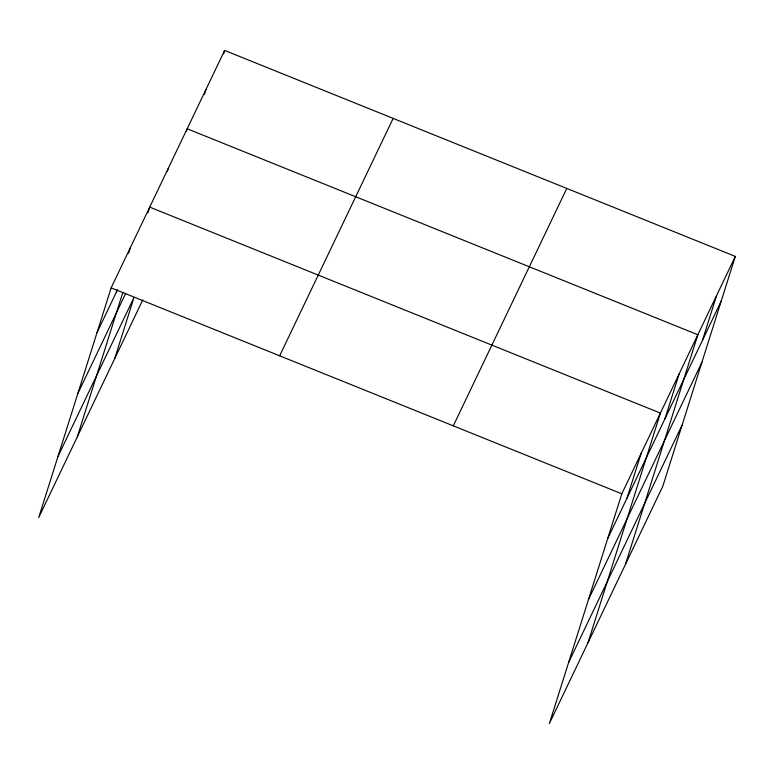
<?xml version="1.0" encoding="UTF-8"?>
<svg xmlns="http://www.w3.org/2000/svg" width="774" height="774" viewBox="0 0 774 774"><rect width="100%" height="100%" fill="white"/><g stroke="black" fill="none" stroke-linecap="round" stroke-linejoin="round"><path stroke-width="1.16" d="M735.3 256.397L621.812 493.812L549.366 723.574L662.854 486.159L735.3 256.397L224.634 50.426L111.146 287.841L38.7 517.603L142.832 299.78M116.332 292.204L117.058 289.911M128.629 253.214L130.438 247.477M77.284 436.884L122.795 292.553M147.921 212.85L149.73 207.122L660.396 413.093L587.95 642.855M167.368 171.383L168.461 167.948M114.736 358.536L133.989 297.477L57.953 456.534M186.457 131.067L187.182 128.774L697.848 334.745L625.402 564.507M204.462 94.186L205.913 89.6M223.551 53.87L224.634 50.426M626.998 498.175L641.104 453.448M665.021 418.647L679.117 373.919M702.473 340.299L716.569 295.571M97.04 332.568L117.377 290.027M77.787 393.627L125.736 293.317M279.666 355.808L393.153 118.403M453.293 425.835L566.781 188.43M607.706 538.54L721.194 301.125M588.453 599.598L701.941 362.193M568.619 662.505L682.107 425.1M111.146 287.841L621.812 493.812"/></g></svg>
